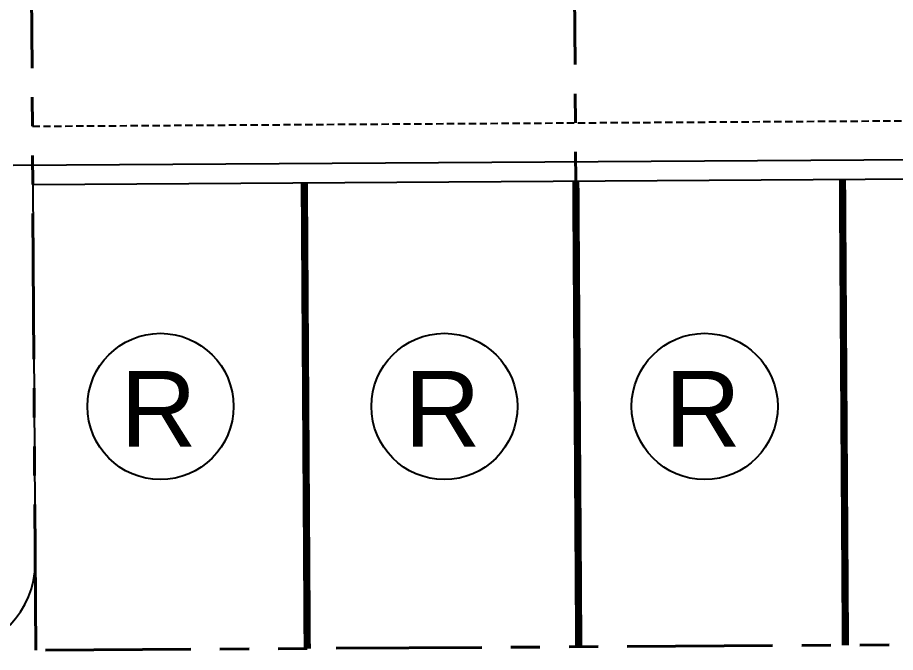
# Model space of a CAD drawing. Header units: feet. Extents: x 919634 to 928945, y 707022 to 708026.
# Drawn here: x 920628.5 to 920658.68, y 707084.69 to 707106.5 of the extents above; entities that cross this region are included whole.
import ezdxf
from ezdxf.enums import TextEntityAlignment as Align

# ---------------------------------------------------------------- set-up
doc = ezdxf.new("R2010")
doc.units = ezdxf.units.FT
doc.header["$LTSCALE"] = 20
doc.header["$MEASUREMENT"] = 0
doc.linetypes.add('Site Plan$0$HIDDEN2', pattern=[0.1875, 0.125, -0.0625])
doc.linetypes.add('Site Plan$0$PHANTOM2', pattern=[1.25, 0.625, -0.125, 0.125, -0.125, 0.125, -0.125])
for name, color, linetype in [('-u-site-xref', 7, 'Continuous'), ('Site Plan$0$-u-site-parking_overhang', 252, 'Site Plan$0$HIDDEN2'), ('Site Plan$0$SP-PARKING DESIGNATION', 254, 'Continuous')]:
    doc.layers.add(name, color=color, linetype=linetype)
for name, color, linetype, lineweight in [('Site Plan$0$SP-CURB', 3, 'Continuous', 25), ('Site Plan$0$SP-LOT LINES', 252, 'Site Plan$0$PHANTOM2', 40), ('Site Plan$0$SP-PARKING-STRIPE', 252, 'Continuous', 25)]:
    doc.layers.add(name, color=color, linetype=linetype, lineweight=lineweight)
doc.layers.get('-u-site-xref').off()
doc.styles.add('Site Plan$0$ARIAL', font='arial.ttf')

# ---------------------------------------------------------------- blocks, each defined once
blk = doc.blocks.new('Site Plan')
at = {"layer": 'Site Plan$0$-u-site-parking_overhang', "ltscale": 0.1}
blk.add_line((920684.008, 707103.1, -0.001), (920629.009, 707102.756, -0.001), dxfattribs=at)
at = {"layer": 'Site Plan$0$SP-CURB'}
for p, q in [((920684.686, 707101.771), (920628.348, 707101.418)), ((920684.021, 707101.1), (920629.022, 707100.756)), ((920629.022, 707100.768), (920629.103, 707087.765))]:
    blk.add_line(p, q, dxfattribs=at)
blk.add_ellipse((920626.103, 707087.746), major_axis=(3, 0.019), ratio=1, start_param=4.712389, end_param=6.283185, dxfattribs=at)
at = {"layer": 'Site Plan$0$SP-LOT LINES', "ltscale": 0.4}
for p, q in [((920629.122, 707084.766, -0.001), (920628.558, 707174.764, -0.001)), ((920647.788, 707084.883, -0.001), (920647.224, 707174.881, -0.001)), ((920724.453, 707085.363, -0.001), (920629.122, 707084.766, -0.001))]:
    blk.add_line(p, q, dxfattribs=at)
at = {"layer": 'Site Plan$0$SP-PARKING DESIGNATION'}
for centre in [(920633.41, 707093.141), (920643.17, 707093.141), (920652.117, 707093.141)]:
    blk.add_circle(centre, 2.511, dxfattribs=at)
at = {"layer": 'Site Plan$0$SP-PARKING-STRIPE', "const_width": 0.25}
for points in [[(920638.355, 707100.814), (920638.455, 707084.814)], [(920647.688, 707100.872), (920647.788, 707084.872)], [(920656.955, 707084.93), (920656.854, 707100.93)]]:
    blk.add_lwpolyline(points, dxfattribs=at)
at = {"layer": 'Site Plan$0$SP-PARKING DESIGNATION', "style": 'Site Plan$0$ARIAL'}
for p in [(920633.342, 707091.762, 0), (920643.102, 707091.762, 0), (920652.049, 707091.762, 0)]:
    blk.add_text('R', height=2.6, dxfattribs=at).set_placement(p, align=Align.CENTER)

msp = doc.modelspace()

# ---------------------------------------------------------------- block references
at = {"layer": '-u-site-xref'}
msp.add_blockref('Site Plan', (0, 0), dxfattribs=at)

doc.saveas('drawing.dxf')
